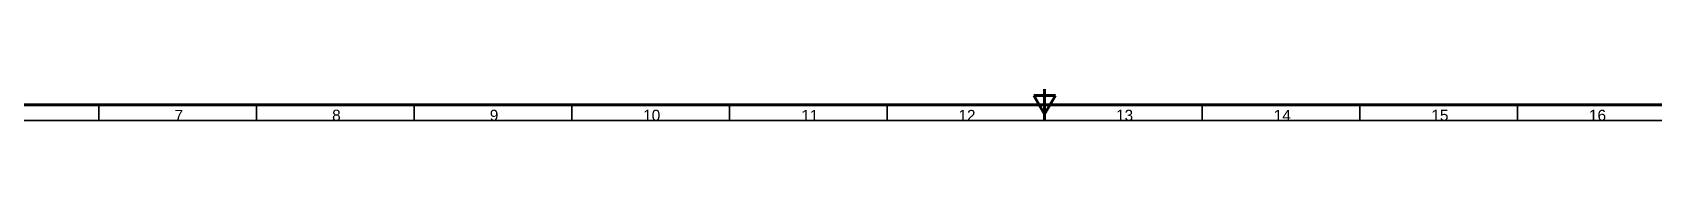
# Model space of a CAD drawing. Header units: millimetres. Extents: x 0 to 1189, y 0 to 841.
# Drawn here: x 273 to 788, y 5 to 15 of the extents above; entities that cross this region are included whole.
import ezdxf

# ---------------------------------------------------------------- set-up
doc = ezdxf.new("R2010")
doc.units = ezdxf.units.MM
doc.layers.add('256', color=7, linetype='Continuous', true_color=0xffffff)
doc.styles.add('Arial', font='Arial')

msp = doc.modelspace()

# ---------------------------------------------------------------- linework, layer by layer
at = {"layer": '256', "color": 18, "linetype": 'Continuous', "lineweight": 70}
for p, q in [((591.035898, 13), (597.964102, 13)), ((594.5, 7), (591.035898, 13)), ((594.5, 7), (594.5, 15)), ((597.964102, 13), (594.5, 7)), ((1179, 10), (20, 10))]:
    msp.add_line(p, q, dxfattribs=at)
at = {"layer": '256', "color": 18, "linetype": 'Continuous', "lineweight": 200}
for q in [(594.5, 15), (594.5, 5)]:
    msp.add_line((594.5, 10), q, dxfattribs=at)
at = {"layer": '256', "color": 18, "linetype": 'Continuous', "lineweight": 35}
for p, q in [((294.5, 10), (294.5, 5)), ((344.5, 10), (344.5, 5)), ((394.5, 10), (394.5, 5)), ((444.5, 10), (444.5, 5)), ((494.5, 10), (494.5, 5)), ((544.5, 10), (544.5, 5)), ((594.5, 10), (594.5, 5)), ((644.5, 10), (644.5, 5)), ((694.5, 10), (694.5, 5)), ((744.5, 10), (744.5, 5)), ((1184, 5), (15, 5))]:
    msp.add_line(p, q, dxfattribs=at)

# ---------------------------------------------------------------- texts
at = {"layer": '256', "color": 18, "linetype": 'Continuous', "lineweight": 13, "char_height": 3.5, "attachment_point": 7, "line_spacing_factor": 1.047437, "style": 'Arial'}
for s, insert in [('\\fArial|b0|i0;\\W1.0000;7', (318.500848, 4.871365)), ('\\fArial|b0|i0;\\W1.0000;8', (368.500848, 4.864203)), ('\\fArial|b0|i0;\\W1.0000;9', (418.500848, 4.864203)), ('\\fArial|b0|i0;\\W1.0000;10', (467.141196, 4.864203)), ('\\fArial|b0|i0;\\W1.0000;11', (517.322642, 4.864203)), ('\\fArial|b0|i0;\\W1.0000;12', (567.141196, 4.864203)), ('\\fArial|b0|i0;\\W1.0000;13', (617.141196, 4.864203)), ('\\fArial|b0|i0;\\W1.0000;14', (667.141196, 4.864203)), ('\\fArial|b0|i0;\\W1.0000;15', (717.141196, 4.864203)), ('\\fArial|b0|i0;\\W1.0000;16', (767.141196, 4.864203))]:
    msp.add_mtext(s, dxfattribs=dict(at, insert=insert))

doc.saveas('drawing.dxf')
